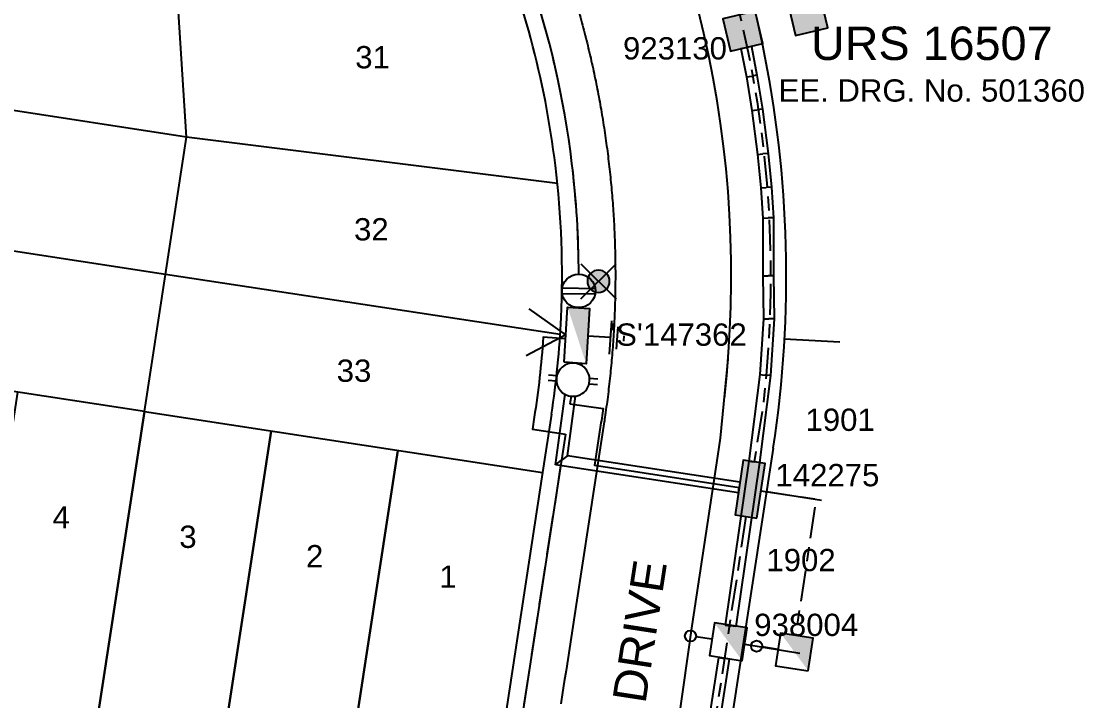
# Model space of a CAD drawing. Header units: metres. Extents: x 301469 to 301772, y 6240196 to 6240442.
# Drawn here: x 301667.8 to 301763.1, y 6240266.5 to 6240327.5 of the extents above; entities that cross this region are included whole.
import ezdxf
from ezdxf.enums import TextEntityAlignment as Align

# ---------------------------------------------------------------- set-up
doc = ezdxf.new("R2010")
doc.units = ezdxf.units.M
doc.header["$LTSCALE"] = 0.7
for name, pattern in [('Cable Exist OH', [1, 1, 0]), ('Cable Exist UG', [8.2, 4, -1.2, 1.8, -1.2]), ('IE Trench LV', [6.5, 5, -1.5])]:
    doc.linetypes.add(name, pattern=pattern)
doc.layers.get('0').update_dxf_attribs({"color": 6})
for name, color, linetype in [('_User Miscellaneous1', 3, 'Continuous'), ('_User Miscellaneous11', 7, 'Continuous'), ('_User Miscellaneous4', 7, 'Continuous'), ('_User Miscellaneous6', 7, 'Continuous'), ('_User Miscellaneous7', 150, 'Continuous'), ('_User Miscellaneous8', 7, 'Continuous'), ('_User_LV_Exist', 7, 'Continuous'), ('Cadastre Developer_SP_NEW', 4, 'Continuous'), ('Cadastre Roads_SP_NEW', 8, 'Continuous'), ('Equip_LV_NEW', 5, 'Continuous'), ('Mains_LV_NEW_T84', 2, 'Continuous'), ('Services_SP_NEW_UG', 2, 'Continuous'), ('SupportsUG_SP_LV_EXT', 7, 'Continuous'), ('SupportsUG_SP_LV_NEW', 2, 'Continuous'), ('SupportsUG_SP_LV_SL_EXT', 7, 'Continuous'), ('SupportsUG_SP_LV_SL_NEW', 2, 'Continuous'), ('Trench_SP_NEW', 2, 'Continuous'), ('UG_Details_SP_MISC', 7, 'Continuous')]:
    doc.layers.add(name, color=color, linetype=linetype)
doc.layers.add('_User Miscellaneous5', color=7, linetype='Continuous', lineweight=35)
doc.layers.add('_User Notes', color=7, linetype='Continuous', plot=False)
doc.layers.add('Features_HIDE', color=1, linetype='Continuous', plot=False)
doc.styles.add('ARIAL', font='arial.ttf', dxfattribs={"height": 2})
doc.styles.add('ARIAL 3.0', font='arial.ttf', dxfattribs={"height": 3})
doc.styles.add('COLUMN_LABEL', font='arial.ttf')
doc.styles.add('POLE_LABEL', font='arial.ttf')
doc.styles.add('SL_LABEL', font='arial.ttf')
doc.styles.get("Standard").update_dxf_attribs({"font": 'arial.ttf'})
doc.styles.add('style1', font='iso3098b.shx')
doc.linetypes.add('Cable New UG', pattern='A,8,-1,["x",style1,S=3.5,R=0,X=0.35,Y=-1],-3.5', length=12.5)

# ---------------------------------------------------------------- blocks, each defined once
blk = doc.blocks.new('A$C1B2C29DD')
at = {"layer": 'Services_SP_NEW_UG', "color": 2, "flags": 128}
for points in [[(0, 0), (-2.1, 3.444)], [(0, 0), (2.1, 3.444)]]:
    blk.add_lwpolyline(points, dxfattribs=at)
blk = doc.blocks.new('PILLAR_EXT')
blk.add_hatch(color=256).paths.add_polyline_path([(-2.475, 2.49), (-2.475, 0.51), (2.475, 0.51), (2.475, 2.49)])
blk.add_lwpolyline([(-2.475, 0.51), (2.475, 0.51), (2.475, 2.49), (-2.475, 2.49)], close=True)
for tag, p, flags in [('OWNED_BY', (0, 1.3), 9), ('STATE', (0, 1.1), 9), ('SUPPORT_TYPE', (0, 0.9), 9), ('USAGE', (0, 0.7), 9), ('LEGEND', (0, 0.5), 9), ('LOCATION', (0, 0.3), 9), ('NOTES', (0, 0.1), 9), ('PARENT', (0, -0.1), 9), ('STREETNAME', (0, -0.3), 9), ('SUBURB', (0, -0.5), 1)]:
    blk.add_attdef(tag, p, '', height=0.2, dxfattribs=dict(flags=flags))
at = {"layer": '_User Miscellaneous6', "style": 'ARIAL', "flags": 8}
blk.add_attdef('ASSET_NUM', text='', height=2, dxfattribs=at).set_placement((1.5, 7.5), align=Align.TOP_LEFT)
blk = doc.blocks.new('PILLAR_REPLACE_NEW')
for tag, flags, p in [('STREET_CODE_NUMBER', 9, (1.5, -1.6)), ('OWNED_BY', 9, (1.5, -1.8)), ('OPERATED_BY', 9, (1.5, -2)), ('TYPE', 9, (1.5, -2.4)), ('Z', 1, (1.5, -2.6)), ('MAINTAINED_BY', 9, (1.5, -2.2))]:
    blk.add_attdef(tag, text='', height=0.2, dxfattribs=dict(flags=flags)).set_placement(p, align=Align.MIDDLE_LEFT)
blk.add_wipeout([(-2.475, 0.99), (2.475, 0.99), (2.475, -0.99), (-2.475, -0.99)])
at = {"lineweight": -3}
blk.add_lwpolyline([(-2.475, 0.99), (2.475, 0.99), (2.475, -0.99), (-2.475, -0.99)], close=True, dxfattribs=at)
blk.add_solid([(-2.475, -0.99), (2.475, 0.99), (2.475, -0.99)])
for tag, height, flags, p in [('ASSET_NUM', 2.5, 8, (2, 2)), ('USAGE', 0.2, 9, (1.5, 0)), ('STREETNAME', 0.2, 9, (1.5, -1)), ('LEGEND', 0.2, 9, (1.5, -0.2)), ('LOCATION', 0.2, 9, (1.5, -0.4)), ('NOTES', 0.2, 9, (1.5, -0.6)), ('PARENT', 0.2, 9, (1.5, -0.8)), ('SUBURB', 0.2, 9, (1.5, -1.2)), ('STATE', 0.2, 9, (1.5, -1.4))]:
    blk.add_attdef(tag, text='', height=height, dxfattribs=dict(flags=flags)).set_placement(p, align=Align.MIDDLE_LEFT)
blk = doc.blocks.new('*U36')
at = {"layer": '_User Miscellaneous7'}
blk.add_hatch(color=256, dxfattribs=at).paths.add_polyline_path([(-1.485, -7.485), (1.485, -7.485), (1.485, -4.515), (-1.485, -4.515)])
at = {"layer": '_User Miscellaneous8'}
blk.add_hatch(color=256, dxfattribs=at).paths.add_polyline_path([(-1.485, -1.485), (1.485, -1.485), (1.485, 1.485), (-1.485, 1.485)])
at = {"layer": '_User Miscellaneous7'}
blk.add_lwpolyline([(1.485, -7.485), (1.485, -4.515), (-1.485, -4.515), (-1.485, -7.485)], close=True, dxfattribs=at)
at = {"layer": '_User Miscellaneous8'}
blk.add_lwpolyline([(1.485, -1.485), (1.485, 1.485), (-1.485, 1.485), (-1.485, -1.485)], close=True, dxfattribs=at)
at = {"flags": 9}
for tag, style, p in [('STRUCTURE_PLANT_NUMBER', 'POLE_LABEL', (1.813, 0.031)), ('STREET_CODE', 'COLUMN_LABEL', (1.813, -0.2))]:
    blk.add_attdef(tag, text='', height=0.2, dxfattribs=dict(at, style=style)).set_placement(p, align=Align.MIDDLE_LEFT)
for tag, p in [('OWNED_BY', (1.813, -0.6)), ('STATE', (1.813, -0.8)), ('COLUMN_TYPE', (1.813, -0.4)), ('USAGE', (1.813, -1)), ('STREETNAME', (1.813, -1.6)), ('SUBURB', (1.813, -1.8)), ('LEGEND', (1.813, -1.2)), ('LOCATION', (1.813, -1.4)), ('NOTES', (1.813, -2))]:
    blk.add_attdef(tag, text='', height=0.2, dxfattribs=at).set_placement(p, align=Align.MIDDLE_LEFT)
at = {"flags": 1}
blk.add_attdef('Z', (1.813, -2.351), '', height=0.2, dxfattribs=at)
at = {"layer": '_User Miscellaneous6', "style": 'ARIAL', "flags": 8}
blk.add_attdef('ASSET_NUM', text='', height=2, dxfattribs=at).set_placement((2, 2), align=Align.MIDDLE_LEFT)
blk = doc.blocks.new('A$C7DAD38F0')
at = {"layer": '_User Miscellaneous11', "color": 3, "style": 'ARIAL'}
blk.add_attdef('DRG_NO', text='', height=2, dxfattribs=at).set_placement((0, -4.234), align=Align.MIDDLE_CENTER)
at = {"layer": '_User Miscellaneous6', "color": 2, "style": 'ARIAL 3.0'}
blk.add_attdef('URS___', text='', height=3, dxfattribs=at).set_placement((0, 0), align=Align.MIDDLE_CENTER)
blk = doc.blocks.new('LV_UG_LINKS_OPEN_NEW')
blk.add_wipeout([(-1.168, 0.932), (-1.275, 0.778), (-1.363, 0.612), (-1.429, 0.436), (-1.472, 0.254), (-1.492, 0.067), (-1.489, -0.12), (-1.462, -0.306), (-1.412, -0.487), (-1.34, -0.66), (-1.247, -0.823), (-1.134, -0.973), (-1.003, -1.107), (-0.857, -1.224), (-0.696, -1.322), (-0.525, -1.399), (-0.346, -1.453), (-0.161, -1.485), (0.026, -1.494), (0.213, -1.479), (0.397, -1.44), (0.574, -1.379), (0.743, -1.296), (0.899, -1.193), (1.042, -1.071), (1.168, -0.932), (1.275, -0.778), (1.363, -0.612), (1.429, -0.436), (1.472, -0.254), (1.492, -0.067), (1.489, 0.12), (1.462, 0.306), (1.412, 0.487), (1.34, 0.66), (1.247, 0.823), (1.134, 0.973), (1.003, 1.107), (0.857, 1.224), (0.696, 1.322), (0.525, 1.399), (0.346, 1.453), (0.161, 1.485), (-0.026, 1.494), (-0.213, 1.479), (-0.397, 1.44), (-0.574, 1.379), (-0.743, 1.296), (-0.899, 1.193), (-1.042, 1.071)])
for p, q in [((-0.249, 1.473), (-0.249, 2.22)), ((0.249, 1.473), (0.249, 2.22)), ((-0.249, -1.473), (-0.249, -2.22)), ((0.249, -1.473), (0.249, -2.22))]:
    blk.add_line(p, q)
blk.add_lwpolyline([(1.494, 0, 1), (-1.494, 0, 1)], format="xyb", close=True)
for tag, p, flags in [('Z', (0, 0), 1), ('ORIENTATION', (0, 0), 9), ('USAGE', (0, -0.2), 9), ('NOTES', (0, -0.4), 9)]:
    blk.add_attdef(tag, p, '', height=0.2, dxfattribs=dict(flags=flags))
blk = doc.blocks.new('LV_UG_LINKS_CLOSED_NEW')
for tag, flags, p in [('TYPE', 9, (1.5, -2.6)), ('Z', 1, (1.5, -2.8)), ('MAINTAINED_BY', 9, (1.5, -2.2)), ('NUMBER_OF_PHASES', 9, (1.5, -2.4))]:
    blk.add_attdef(tag, text='', height=0.2, dxfattribs=dict(flags=flags)).set_placement(p, align=Align.MIDDLE_LEFT)
blk.add_wipeout([(-1.056, 1.057), (-1.18, 0.916), (-1.286, 0.761), (-1.371, 0.594), (-1.435, 0.417), (-1.476, 0.234), (-1.493, 0.047), (-1.487, -0.14), (-1.458, -0.326), (-1.406, -0.506), (-1.331, -0.678), (-1.236, -0.839), (-1.121, -0.988), (-0.988, -1.12), (-0.84, -1.235), (-0.679, -1.331), (-0.506, -1.406), (-0.326, -1.458), (-0.141, -1.487), (0.047, -1.493), (0.233, -1.476), (0.416, -1.435), (0.593, -1.371), (0.76, -1.286), (0.915, -1.181), (1.056, -1.057), (1.18, -0.916), (1.286, -0.761), (1.371, -0.594), (1.435, -0.417), (1.476, -0.234), (1.493, -0.047), (1.487, 0.14), (1.458, 0.326), (1.406, 0.506), (1.331, 0.678), (1.236, 0.839), (1.121, 0.988), (0.988, 1.12), (0.84, 1.235), (0.679, 1.331), (0.506, 1.406), (0.326, 1.458), (0.141, 1.487), (-0.047, 1.493), (-0.233, 1.476), (-0.416, 1.435), (-0.593, 1.371), (-0.76, 1.286), (-0.915, 1.181)])
for p, q in [((-0.25, -1.479), (-0.25, 1.479)), ((0.25, -1.479), (0.25, 1.479))]:
    blk.add_line(p, q)
blk.add_circle((0, 0), 1.5)
at = {"flags": 9}
for tag, p in [('ACTUAL_STATUS', (1.5, 0)), ('OPERATING_VOLTAGE', (1.5, -0.6)), ('ORIENTATION', (1.5, -0.8)), ('STATE', (1.5, -1)), ('CONSTRUCTED_VOLTAGE', (1.5, -0.2)), ('NO_PHASES', (1.5, -0.4)), ('SWITCH_TYPE', (1.5, -1.2)), ('OWNED_BY', (1.5, -1.8)), ('OPERATED_BY', (1.5, -2)), ('USAGE', (1.5, -1.4)), ('NOTES', (1.5, -1.6))]:
    blk.add_attdef(tag, text='', height=0.2, dxfattribs=at).set_placement(p, align=Align.MIDDLE_LEFT)
blk = doc.blocks.new('Earth')
for p, q in [((0, -2.044), (0, 0)), ((-1.5, -2.044), (1.5, -2.044)), ((-1, -2.644), (1, -2.644)), ((-0.25, -3.244), (0.25, -3.244))]:
    blk.add_line(p, q)
blk = doc.blocks.new('*U141')
at = {"layer": '_User Miscellaneous7', "lineweight": -3}
blk.add_lwpolyline([(0, -3.03), (0, -1.58)], dxfattribs=at)
blk.add_lwpolyline([(-1.485, -6), (1.485, -6), (1.485, -3.03), (-1.485, -3.03)], close=True, dxfattribs=at)
blk.add_circle((0, -1.08), 0.5, dxfattribs=at)
blk.add_solid([(-1.485, -6), (1.485, -6), (1.485, -3.03)], dxfattribs=at)
at = {"layer": '_User Miscellaneous8', "color": 2, "lineweight": -3}
blk.add_lwpolyline([(-1.485, 0), (1.485, 0), (1.485, 2.97), (-1.485, 2.97)], close=True, dxfattribs=at)
blk.add_solid([(-1.485, 0), (1.485, 0), (1.485, 2.97)], dxfattribs=at)
at = {"style": 'POLE_LABEL', "flags": 9}
blk.add_attdef('STRUCTURE_PLANT_NUMBER', text='', height=0.2, dxfattribs=at).set_placement((1.641, 1.727), align=Align.MIDDLE_LEFT)
for tag, flags, p in [('STREET_CODE', 9, (1.641, 1.485)), ('OWNED_BY', 9, (1.641, 1.085)), ('OPERATED_BY', 9, (1.641, 0.885)), ('COLUMN_TYPE', 9, (1.641, 1.285)), ('STATE', 9, (1.641, 0.485)), ('USAGE', 9, (1.641, 0.285)), ('MAINTAINED_BY', 9, (1.641, 0.685)), ('LEGEND', 9, (1.641, 0.085)), ('SUBURB', 9, (1.641, -0.315)), ('STREETNAME', 9, (1.641, -0.515)), ('PARENT', 9, (1.641, -0.115)), ('LOCATION', 9, (1.641, -0.715)), ('NOTES', 9, (1.641, -0.915)), ('Z', 1, (1.641, -1.315)), ('LABEL_ALIGNMENT', 9, (1.641, -1.115))]:
    blk.add_attdef(tag, text='', height=0.2, dxfattribs=dict(flags=flags)).set_placement(p, align=Align.MIDDLE_LEFT)
at = {"layer": '_User Miscellaneous5', "style": 'ARIAL', "flags": 8}
blk.add_attdef('ASSET_NUM', text='', height=2, dxfattribs=at).set_placement((2, 3.485), align=Align.MIDDLE_LEFT)
blk = doc.blocks.new('*U73')
at = {"layer": '_User Miscellaneous8', "color": 2}
blk.add_line((0, 0), (0, 1.45), dxfattribs=at)
blk.add_circle((0, 1.95), 0.5, dxfattribs=at)
for tag, p, flags in [('Z', (0, 0), 1), ('OPERATED_BY', (0, -9.607), 9)]:
    blk.add_attdef(tag, p, '', height=0.2, dxfattribs=dict(flags=flags))
at = {"style": 'SL_LABEL', "flags": 9}
blk.add_attdef('STREET_CODE', text='', height=0.2, dxfattribs=at).set_placement((0, -0.2), align=Align.MIDDLE_LEFT)
at = {"flags": 9}
for tag, p in [('CONSTRUCTED_VOLTAGE', (0, -0.4)), ('CONTROL_TYPE', (0, -0.6)), ('LANTERN_PURPOSE', (0, -0.8)), ('LANTERN_TYPE', (0, -1)), ('OPERATING_VOLTAGE', (0, -1.4)), ('ORIENTATION', (0, -1.6)), ('OWNED_BY', (0, -1.8)), ('STATE', (0, -2)), ('NO_PHASES', (0, -1.2)), ('CEXIST', (0, -2.4)), ('CNEW', (0, -2.6)), ('CNUMBER', (0, -2.8)), ('USAGE', (0, -2.2)), ('CREMOVE', (0, -3)), ('CREPLACE', (0, -3.2)), ('LKINGHEIGHT', (0, -3.4)), ('LBRACKET', (0, -3.6)), ('LBRACKETVOCAB', (0, -3.8)), ('LCATEGORY', (0, -4)), ('LCHARGE1', (0, -4.2)), ('LCHARGE1PERCENT', (0, -4.4)), ('LCHARGE2', (0, -4.6)), ('LCHARGE2PERCENT', (0, -4.8)), ('LCHARGE3', (0, -5)), ('LCHARGE3PERCENT', (0, -5.2)), ('LEXIST', (0, -5.4)), ('LLAMP', (0, -5.6)), ('LLAMPVOCAB', (0, -5.8)), ('LMAST', (0, -6)), ('LMASTVOCAB', (0, -6.2)), ('LNEW', (0, -6.4)), ('LANTNUMBER', (0, -6.6)), ('LOUTREACH', (0, -7)), ('LOUTREACHVOCAB', (0, -7.2)), ('LRATECODE', (0, -7.4)), ('LREMOVE', (0, -7.6)), ('SUBURB', (0, -8.6)), ('LREPLACE', (0, -7.8)), ('LTYPE', (0, -8)), ('LTYPEVOCAB', (0, -8.2)), ('LEGEND', (0, -8.4)), ('STREETNAME', (0, -8.8)), ('LOCATION', (0, -9)), ('NOTES', (0, -9.2)), ('MAINTAINED_BY', (0, -9.863))]:
    blk.add_attdef(tag, text='', height=0.2, dxfattribs=at).set_placement(p, align=Align.MIDDLE_LEFT)
at = {"layer": '_User Notes', "style": 'SL_LABEL', "flags": 8}
blk.add_attdef('ASSET_NUM', text='', height=2.5, dxfattribs=at).set_placement((2, 2), align=Align.MIDDLE_LEFT)
at = {"layer": '_User Notes', "flags": 8}
blk.add_attdef('LNUMBER', text='', height=2.5, dxfattribs=at).set_placement((1.2, -2.8), align=Align.MIDDLE_LEFT)
blk = doc.blocks.new('POLE_DEL')
h = blk.add_hatch(color=256)
edge = h.paths.add_edge_path()
edge.add_arc((0, 0), 1, 180, 360)
edge.add_arc((0, 0), 1, 0, 180)
blk.add_lwpolyline([(-1, 0, 1), (1, 0, 1)], format="xyb", close=True)
at = {"layer": '_User Miscellaneous11', "color": 2}
for p, q in [((-1.575, 1.575), (1.575, -1.575)), ((-1.575, -1.575), (1.575, 1.575))]:
    blk.add_line(p, q, dxfattribs=at)
for tag, height, flags, p in [('pNumber', 2.5, 8, (0, 2.067)), ('OWNED_BY', 0.2, 9, (0, -0.4)), ('SPECIAL_USE', 0.2, 9, (0, -0.6)), ('STATE', 0.2, 9, (0, -0.8)), ('USAGE', 0.2, 9, (0, -1)), ('cLV', 0.2, 9, (0, -1.2)), ('cHV', 0.2, 9, (0, -1.8)), ('hDepth', 0.2, 9, (0, -1.4)), ('hDia', 0.2, 9, (0, -1.6)), ('LBRACKET', 0.2, 9, (0, -2)), ('LExisting', 0.2, 9, (0, -2.2)), ('LANTNUMBER', 0.2, 9, (0, -2.4)), ('LOther', 0.2, 9, (0, -2.6)), ('LRemove', 0.2, 9, (0, -2.8)), ('cLinedev', 0.2, 9, (0, -3.2)), ('pExisting', 0.2, 9, (0, -3.4)), ('LEGEND', 0.2, 9, (0, -3)), ('PFNUMBER', 0.2, 9, (0, -3.6)), ('NEWPFNUMBER', 0.2, 9, (0, -3.8)), ('pFooting', 0.2, 9, (0, -4)), ('pNew', 0.2, 9, (0, -4.2)), ('pRelocate', 0.2, 9, (0, -4.6)), ('pRemove', 0.2, 9, (0, -4.8)), ('cspan', 0.2, 9, (0, -5.6)), ('SUBURB', 0.2, 9, (0, -5.8)), ('pReplace', 0.2, 9, (0, -5)), ('pStay', 0.2, 9, (0, -5.2)), ('pType', 0.2, 9, (0, -5.4)), ('STREETNAME', 0.2, 9, (0, -6)), ('LOCATION', 0.2, 9, (0, -6.2)), ('NOTES', 0.2, 9, (0, -6.4))]:
    blk.add_attdef(tag, text='', height=height, dxfattribs=dict(flags=flags)).set_placement(p, align=Align.MIDDLE_LEFT)
at = {"flags": 1}
blk.add_attdef('Z', (0, 0), '', height=0.2, dxfattribs=at)
at = {"style": 'POLE_LABEL', "flags": 9}
blk.add_attdef('STREET_CODE', text='', height=0.2, dxfattribs=at).set_placement((0, -0.2), align=Align.MIDDLE_LEFT)
at = {"layer": 'Features_HIDE', "style": 'POLE_LABEL', "flags": 8}
blk.add_attdef('ASSET_NUM', text='', height=2.5, dxfattribs=at).set_placement((2, 2), align=Align.MIDDLE_LEFT)

msp = doc.modelspace()

# ---------------------------------------------------------------- linework, layer by layer
at = {"layer": '_User_LV_Exist', "color": 7, "linetype": 'Cable Exist UG', "flags": 128}
for points in [[(301734.108, 6240285.36), (301739.061, 6240284.609), (301737.212, 6240272.405)], [(301732.758, 6240283.061), (301725.554, 6240235.519), (301722.038, 6240232.934), (301718.111, 6240207.371), (301720.618, 6240206.986)]]:
    msp.add_lwpolyline(points, dxfattribs=at)
at = {"layer": 'Cadastre Developer_SP_NEW'}
for p, q in [((301682.584, 6240317.09), (301681.733, 6240330.339)), ((301682.584, 6240317.09), (301646.871, 6240322.57)), ((301680.694, 6240304.779), (301682.584, 6240317.09)), ((301715.848, 6240312.918), (301682.584, 6240317.09)), ((301680.694, 6240304.779), (301644.982, 6240310.26)), ((301678.805, 6240292.469), (301680.694, 6240304.779)), ((301716.096, 6240299.39), (301680.694, 6240304.779)), ((301678.805, 6240292.469), (301643.093, 6240297.949)), ((301678.805, 6240292.469), (301714.518, 6240286.988)), ((301715.322, 6240292.232), (301714.518, 6240286.988)), ((301735.209, 6240289.196), (301730.989, 6240261.697))]:
    msp.add_line(p, q, dxfattribs=at)
at = {"layer": 'Cadastre Developer_SP_NEW', "flags": 128}
for points in [[(301736.178, 6240298.991), (301741.17, 6240298.719)], [(301734.608, 6240285.284), (301739.551, 6240284.53)], [(301732.647, 6240271.586), (301737.586, 6240270.805)]]:
    msp.add_lwpolyline(points, dxfattribs=at)
at = {"layer": 'Cadastre Developer_SP_NEW'}
for points in [[(301678.805, 6240292.469), (301674.406, 6240263.804), (301663.039, 6240265.548), (301667.438, 6240294.213)], [(301690.172, 6240290.724), (301685.773, 6240262.06), (301674.406, 6240263.804), (301678.805, 6240292.469)], [(301701.539, 6240288.98), (301697.14, 6240260.316), (301685.773, 6240262.06), (301690.172, 6240290.724)], [(301714.518, 6240286.988), (301711.029, 6240264.254), (301704.189, 6240259.234), (301697.14, 6240260.316), (301701.539, 6240288.98)]]:
    msp.add_lwpolyline(points, dxfattribs=at)
for radius, start, end in [(102.413, 351.32133, 31.97215), (82.296, 6.9135, 23.06044), (82.296, 6.9135, 23.06044), (82.296, 357.3865, 6.9135), (82.296, 357.3865, 6.9135), (82.296, 351.32133, 357.3865), (82.296, 351.32133, 357.3865)]:
    msp.add_arc((301633.969, 6240304.65), radius, start, end, dxfattribs=at)
at = {"layer": 'Cadastre Roads_SP_NEW', "elevation": 57.97}
msp.add_lwpolyline([(301717.786, 6240328.265, -0.002708), (301718.036, 6240327.358, -0.002708), (301718.277, 6240326.449, -0.002708), (301718.507, 6240325.537, -0.002708), (301718.728, 6240324.623, -0.002708), (301718.939, 6240323.707, -0.002708), (301719.14, 6240322.788, -0.002708), (301719.331, 6240321.867, -0.002708), (301719.512, 6240320.944, -0.002708), (301719.683, 6240320.019, -0.002708), (301719.844, 6240319.093, -0.002708), (301719.995, 6240318.165, -0.002708), (301720.135, 6240317.235, -0.002708), (301720.266, 6240316.304, -0.002708), (301720.387, 6240315.371, -0.002708), (301720.497, 6240314.437, -0.002708), (301720.598, 6240313.502, -0.002708), (301720.688, 6240312.566, -0.002708), (301720.768, 6240311.629, -0.002708), (301720.838, 6240310.691, -0.002708), (301720.898, 6240309.753, -0.002708), (301720.948, 6240308.814, -0.002708), (301720.987, 6240307.874, -0.002708), (301721.016, 6240306.934, -0.002708), (301721.035, 6240305.994, -0.002708), (301721.044, 6240305.053, -0.002708), (301721.043, 6240304.113, -0.002708), (301721.032, 6240303.173, -0.002708), (301721.01, 6240302.232, -0.002708), (301720.978, 6240301.293, -0.002708), (301720.936, 6240300.353, -0.002708), (301720.884, 6240299.414, -0.002708), (301720.822, 6240298.476, -0.002708), (301720.749, 6240297.538, -0.002708), (301720.667, 6240296.601, -0.002708), (301720.574, 6240295.666, -0.002708), (301720.471, 6240294.731, -0.002708), (301720.358, 6240293.797, -0.002708), (301720.235, 6240292.865, -0.002708), (301720.101, 6240291.934, -0.001151), (301720.042, 6240291.539), (301719.803, 6240289.982), (301717.529, 6240275.155), (301717.377, 6240274.167), (301717.226, 6240273.178), (301717.074, 6240272.19), (301716.923, 6240271.201), (301716.771, 6240270.213), (301716.619, 6240269.225), (301716.468, 6240268.236), (301716.316, 6240267.248), (301716.165, 6240266.259)], format="xyb", dxfattribs=at)
at = {"layer": 'Cadastre Roads_SP_NEW'}
msp.add_lwpolyline([(301740.747, 6240250.17), (301734.403, 6240251.189, -0.138808), (301729.715, 6240253.165, -0.266446), (301726.308, 6240261.812), (301727.934, 6240273.234), (301730.237, 6240288.476), (301730.464, 6240290.087), (301731.157, 6240297.163)], format="xyb", dxfattribs=at)
msp.add_arc((301633.969, 6240304.65), 97.476, 353.51543, 32.26111, dxfattribs=at)
at = {"layer": 'Mains_LV_NEW_T84', "linetype": 'Cable New UG', "flags": 128}
for points in [[(301717.065, 6240293.844, -0.002038), (301716.973, 6240293.158)], [(301716.973, 6240293.158), (301719.945, 6240292.748, -0.004945), (301719.69, 6240291.028), (301719.172, 6240287.648), (301732.15, 6240285.656)]]:
    msp.add_lwpolyline(points, format="xyb", dxfattribs=at)
msp.add_lwpolyline([(301716.566, 6240290.444), (301712.418, 6240263.413), (301704.575, 6240257.657), (301687.992, 6240260.202)], dxfattribs=at)
at = {"layer": 'Mains_LV_NEW_T84', "linetype": 'Cable New UG'}
for start, end in [(6.9135, 18.91097), (0.09091, 6.9135)]:
    msp.add_arc((301633.969, 6240304.65), 83.796, start, end, dxfattribs=at)
at = {"layer": 'Trench_SP_NEW', "linetype": 'IE Trench LV', "flags": 128}
msp.add_lwpolyline([(301716.134, 6240287.629), (301712.418, 6240263.413)], dxfattribs=at)
at = {"layer": 'Trench_SP_NEW', "linetype": 'IE Trench LV'}
for start, end in [(6.9135, 18.91097), (358.02788, 6.9135)]:
    msp.add_arc((301633.969, 6240304.65), 83.796, start, end, dxfattribs=at)
at = {"layer": 'UG_Details_SP_MISC'}
for p, q in [((301732.307, 6240325.054), (301732.778, 6240325.145)), ((301733.249, 6240325.237), (301732.778, 6240325.145)), ((301733.249, 6240325.237), (301733.75, 6240322.656)), ((301732.307, 6240325.054), (301732.805, 6240322.487)), ((301732.805, 6240322.487), (301733.277, 6240322.572)), ((301732.805, 6240322.487), (301733.302, 6240319.472)), ((301733.75, 6240322.656), (301733.277, 6240322.572)), ((301733.75, 6240322.656), (301734.252, 6240319.611)), ((301733.302, 6240319.472), (301733.777, 6240319.541)), ((301733.302, 6240319.472), (301733.81, 6240315.531)), ((301734.252, 6240319.611), (301733.777, 6240319.541)), ((301734.252, 6240319.611), (301734.764, 6240315.637)), ((301733.81, 6240315.531), (301734.287, 6240315.584)), ((301734.764, 6240315.637), (301734.287, 6240315.584)), ((301734.764, 6240315.637), (301735.048, 6240312.616)), ((301733.81, 6240315.531), (301734.091, 6240312.54)), ((301734.091, 6240312.54), (301734.57, 6240312.578)), ((301734.091, 6240312.54), (301734.268, 6240309.825)), ((301735.048, 6240312.616), (301734.57, 6240312.578)), ((301735.048, 6240312.616), (301735.228, 6240309.856)), ((301734.268, 6240309.825), (301734.748, 6240309.841)), ((301735.228, 6240309.856), (301734.748, 6240309.841)), ((301735.228, 6240309.856), (301735.228, 6240304.654)), ((301734.268, 6240309.825), (301734.268, 6240304.646)), ((301734.268, 6240304.646), (301734.748, 6240304.65)), ((301734.268, 6240304.646), (301734.327, 6240300.803)), ((301735.228, 6240304.654), (301734.748, 6240304.65)), ((301735.228, 6240304.654), (301735.288, 6240300.78)), ((301734.327, 6240300.803), (301734.009, 6240295.782)), ((301734.327, 6240300.803), (301734.808, 6240300.791)), ((301735.288, 6240300.78), (301734.808, 6240300.791)), ((301735.288, 6240300.78), (301734.965, 6240295.692)), ((301734.009, 6240295.782), (301733.025, 6240288.019)), ((301734.965, 6240295.692), (301733.976, 6240287.891)), ((301734.009, 6240295.782), (301734.487, 6240295.737)), ((301734.965, 6240295.692), (301734.487, 6240295.737)), ((301715.667, 6240287.7), (301716.206, 6240288.103)), ((301716.746, 6240288.506), (301716.206, 6240288.103)), ((301732.223, 6240286.131), (301716.746, 6240288.506)), ((301733.025, 6240288.019), (301730.909, 6240273.312)), ((301733.025, 6240288.019), (301733.501, 6240287.955)), ((301733.976, 6240287.891), (301733.501, 6240287.955)), ((301732.077, 6240285.182), (301715.667, 6240287.7)), ((301733.976, 6240287.891), (301731.859, 6240273.175)), ((301732.223, 6240286.131), (301732.15, 6240285.656)), ((301732.077, 6240285.182), (301732.15, 6240285.656)), ((301730.909, 6240273.312), (301731.384, 6240273.243)), ((301731.859, 6240273.175), (301731.384, 6240273.243)), ((301724.496, 6240232.804), (301730.323, 6240270.401)), ((301725.445, 6240232.657), (301731.272, 6240270.254)), ((301730.323, 6240270.401), (301730.797, 6240270.327)), ((301731.272, 6240270.254), (301730.797, 6240270.327))]:
    msp.add_line(p, q, dxfattribs=at)

# ---------------------------------------------------------------- block references
at = {"layer": '_User Miscellaneous1'}
msp.add_blockref('A$C7DAD38F0', (301749.427, 6240325.509), dxfattribs=at).add_auto_attribs({'URS___': 'URS 16507', 'DRG_NO': 'EE. DRG. No. 501360'})
at = {"layer": 'SupportsUG_SP_LV_EXT'}
ref = msp.add_blockref('PILLAR_EXT', (301734.612, 6240285.283), dxfattribs=dict(at, rotation=81.38341668044484))
ref.add_attrib('ASSET_NUM_001', '142275', (301735.406, 6240285.766), dxfattribs={"layer": '_User Miscellaneous6', "height": 2, "style": 'ARIAL'})
at = {"layer": 'SupportsUG_SP_LV_NEW', "rotation": 86.33534574160724}
msp.add_blockref('A$C1B2C29DD', (301716.605, 6240299.357), dxfattribs=at)
at = {"layer": 'SupportsUG_SP_LV_SL_EXT'}
ref = msp.add_blockref('*U36', (301732.482, 6240326.596), dxfattribs=dict(at, rotation=103.5589776171135))
ref.add_attrib('ASSET_NUM_001', '923130', (301721.731, 6240324.058), dxfattribs={"layer": '_User Miscellaneous6', "height": 2, "style": 'ARIAL'})
at = {"layer": 'SupportsUG_SP_LV_SL_NEW', "ltscale": 0.5}
ref = msp.add_blockref('*U141', (301732.647, 6240271.586), dxfattribs=dict(at, rotation=81.2758273691794))
ref.add_attrib('ASSET_NUM_001', '938004', (301733.503, 6240272.332), dxfattribs={"layer": '_User Miscellaneous5', "height": 2, "style": 'ARIAL'})
at = {"layer": 'SupportsUG_SP_LV_SL_NEW', "ltscale": 0.5, "rotation": 81.2758273691794}
msp.add_blockref('*U73', (301729.711, 6240272.036), dxfattribs=at)

# ---------------------------------------------------------------- texts
at = {"layer": 'Cadastre Developer_SP_NEW'}
for s, p in [('31', (301699.267, 6240323.262)), ('32', (301699.158, 6240307.822)), ('33', (301697.603, 6240295.134)), ('1901', (301741.208, 6240290.733)), ('4', (301671.34, 6240281.98)), ('3', (301682.707, 6240280.235)), ('2', (301694.074, 6240278.491)), ('1902', (301737.7, 6240278.146)), ('1', (301706.034, 6240276.656))]:
    msp.add_text(s, height=2, dxfattribs=at).set_placement(p, align=Align.CENTER)
at = {"layer": 'Cadastre Roads_SP_NEW', "insert": (301723.228, 6240272.753), "char_height": 3, "attachment_point": 5, "rotation": 81.27583, "style": 'ARIAL 3.0'}
msp.add_mtext_dynamic_manual_height_columns('DRIVE', width=20.99521, gutter_width=15, heights=[0], dxfattribs=at)

# ---------------------------------------------------------------- next in the draw order: block references
at = {"layer": 'SupportsUG_SP_LV_NEW', "ltscale": 0.5}
ref = msp.add_blockref('PILLAR_REPLACE_NEW', (301717.593, 6240299.294), dxfattribs=dict(at, rotation=86.33534576307078))
ref.add_attrib('ASSET_NUM', "'S'147362", dxfattribs={"layer": '_User Miscellaneous4', "height": 2}).set_placement((301720.581, 6240299.375), align=Align.MIDDLE_LEFT)

# ---------------------------------------------------------------- next in the draw order: linework, layer by layer
at = {"layer": '_User_LV_Exist', "color": 7, "linetype": 'Cable Exist UG', "flags": 128}
msp.add_lwpolyline([(301731.116, 6240332.28, -0.09788), (301734.322, 6240293.243), (301733.5, 6240287.955)], format="xyb", dxfattribs=at)
at = {"layer": 'Mains_LV_NEW_T84', "linetype": 'Cable New UG', "flags": 128}
for points in [[(301716.583, 6240299.002), (301714.577, 6240299.13, -0.022066), (301713.762, 6240291.953), (301713.6, 6240290.899), (301716.566, 6240290.444)], [(301717.399, 6240296.826, -0.000043), (301717.397, 6240296.812, -0.000043)]]:
    msp.add_lwpolyline(points, format="xyb", dxfattribs=at)
at = {"layer": 'UG_Details_SP_MISC'}
for p, q in [((301715.667, 6240287.7), (301716.923, 6240296.891)), ((301716.746, 6240288.506), (301717.874, 6240296.761)), ((301716.923, 6240296.891), (301717.399, 6240296.826)), ((301717.874, 6240296.761), (301717.399, 6240296.826))]:
    msp.add_line(p, q, dxfattribs=at)

# ---------------------------------------------------------------- next in the draw order: block references
at = {"layer": 'Equip_LV_NEW', "linetype": 'Cable Exist OH', "lineweight": 0}
for name, p, rotation in [('LV_UG_LINKS_CLOSED_NEW', (301717.754, 6240303.291), 269.0711345345257), ('Earth', (301718.581, 6240299.231), 86.33534578931965)]:
    msp.add_blockref(name, p, dxfattribs=dict(at, rotation=rotation))

# ---------------------------------------------------------------- next in the draw order: block references
at = {"layer": '_User Miscellaneous1', "ltscale": 0.5}
msp.add_blockref('POLE_DEL', (301719.532, 6240304.159), dxfattribs=at)
at = {"layer": 'Equip_LV_NEW', "linetype": 'Cable Exist UG', "lineweight": 0, "ltscale": 0.5, "rotation": 265.6519764523349}
msp.add_blockref('LV_UG_LINKS_OPEN_NEW', (301717.244, 6240295.327), dxfattribs=at)

doc.saveas('drawing.dxf')
